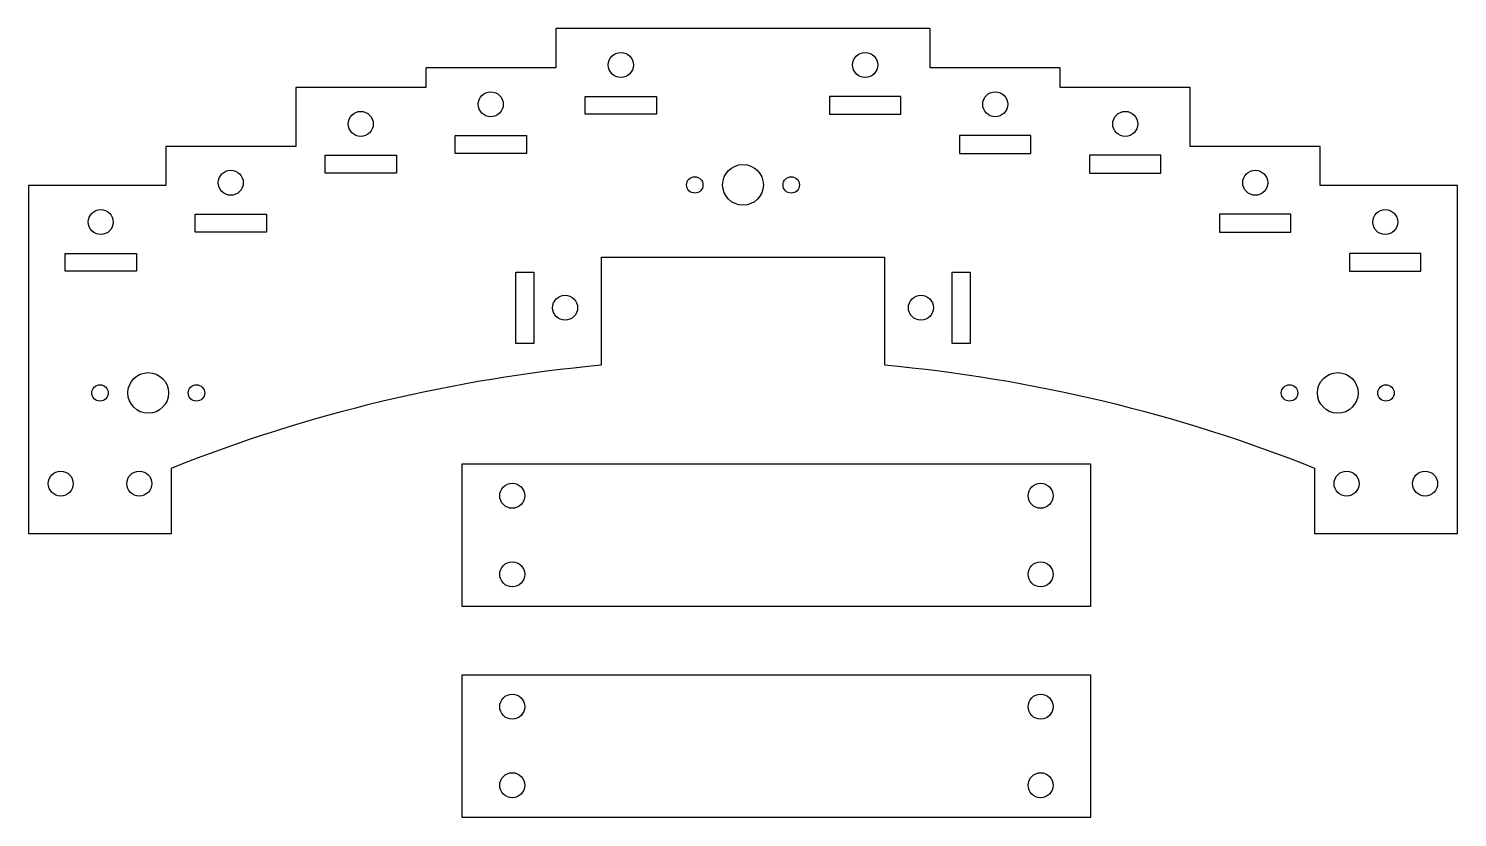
# Model space of a CAD drawing. Header units: millimetres. Extents: x 257 to 457, y -61 to 49.
import ezdxf

# ---------------------------------------------------------------- set-up
doc = ezdxf.new("R2010")
doc.units = ezdxf.units.MM

msp = doc.modelspace()

# ---------------------------------------------------------------- linework, layer by layer
at = {"color": 2}
msp.add_lwpolyline([(457.2, -21.51), (457.2, 27.23), (438, 27.23), (438, 32.73), (419.8, 32.73), (419.8, 40.98), (401.6, 40.98), (401.6, 43.73), (383.4, 43.73), (383.4, 49.23), (331, 49.23), (331, 43.73), (312.8, 43.73), (312.8, 40.98), (294.6, 40.98), (294.6, 32.73), (276.4, 32.73), (276.4, 27.23), (257.2, 27.23), (257.2, -21.51), (277.2, -21.51), (277.2, -12.33, -0.072026), (337.4, 2.12), (337.4, 17.23), (377, 17.23), (377, 2.12, -0.072026), (437.2, -12.33), (437.2, -21.51)], format="xyb", close=True, dxfattribs=at)
for points in [[(335.1, 39.73), (345.1, 39.73), (345.1, 37.23), (335.1, 37.23), (335.1, 39.73)], [(379.3, 39.73), (369.3, 39.73), (369.3, 37.23), (379.3, 37.23), (379.3, 39.73)], [(316.9, 34.23), (326.9, 34.23), (326.9, 31.73), (316.9, 31.73), (316.9, 34.23)], [(397.5, 34.23), (387.5, 34.23), (387.5, 31.73), (397.5, 31.73), (397.5, 34.23)], [(298.7, 31.48), (308.7, 31.48), (308.7, 28.98), (298.7, 28.98), (298.7, 31.48)], [(415.7, 31.48), (405.7, 31.48), (405.7, 28.98), (415.7, 28.98), (415.7, 31.48)], [(280.5, 23.23), (290.5, 23.23), (290.5, 20.73), (280.5, 20.73), (280.5, 23.23)], [(433.9, 23.23), (423.9, 23.23), (423.9, 20.73), (433.9, 20.73), (433.9, 23.23)], [(262.3, 17.73), (272.3, 17.73), (272.3, 15.23), (262.3, 15.23), (262.3, 17.73)], [(452.1, 17.73), (442.1, 17.73), (442.1, 15.23), (452.1, 15.23), (452.1, 17.73)], [(327.9, 15.13), (327.9, 5.13), (325.4, 5.13), (325.4, 15.13), (327.9, 15.13)], [(389, 15.13), (389, 5.13), (386.5, 5.13), (386.5, 15.13), (389, 15.13)]]:
    msp.add_lwpolyline(points)
for points in [[(405.86, -11.72), (405.86, -31.72), (317.9, -31.72), (317.9, -11.72), (405.86, -11.72)], [(405.86, -41.28), (405.86, -61.28), (317.9, -61.28), (317.9, -41.28), (405.86, -41.28)]]:
    msp.add_lwpolyline(points, dxfattribs=at)
at = {"color": 1}
for centre in [(340.1, 44.13), (374.3, 44.13), (321.9, 38.63), (392.5, 38.63), (303.7, 35.88), (410.7, 35.88), (285.5, 27.63), (428.9, 27.63), (267.3, 22.13), (447.1, 22.13), (332.3, 10.13), (382.1, 10.13)]:
    msp.add_circle(centre, 1.75, dxfattribs=at)
for centre, radius in [((357.2, 27.33), 2.85), ((350.45, 27.33), 1.15), ((363.95, 27.33), 1.15), ((273.95, -1.81), 2.85), ((440.45, -1.81), 2.85), ((267.2, -1.81), 1.15), ((280.7, -1.81), 1.15), ((433.7, -1.81), 1.15), ((447.2, -1.81), 1.15), ((261.7, -14.51), 1.75), ((272.7, -14.51), 1.75), ((441.68, -14.51), 1.75), ((452.68, -14.51), 1.75), ((324.9, -16.22), 1.75), ((398.86, -16.22), 1.75), ((324.9, -27.22), 1.75), ((398.86, -27.22), 1.75), ((324.9, -45.76), 1.75), ((398.86, -45.76), 1.75), ((324.9, -56.76), 1.75), ((398.86, -56.76), 1.75)]:
    msp.add_circle(centre, radius)

doc.saveas('drawing.dxf')
